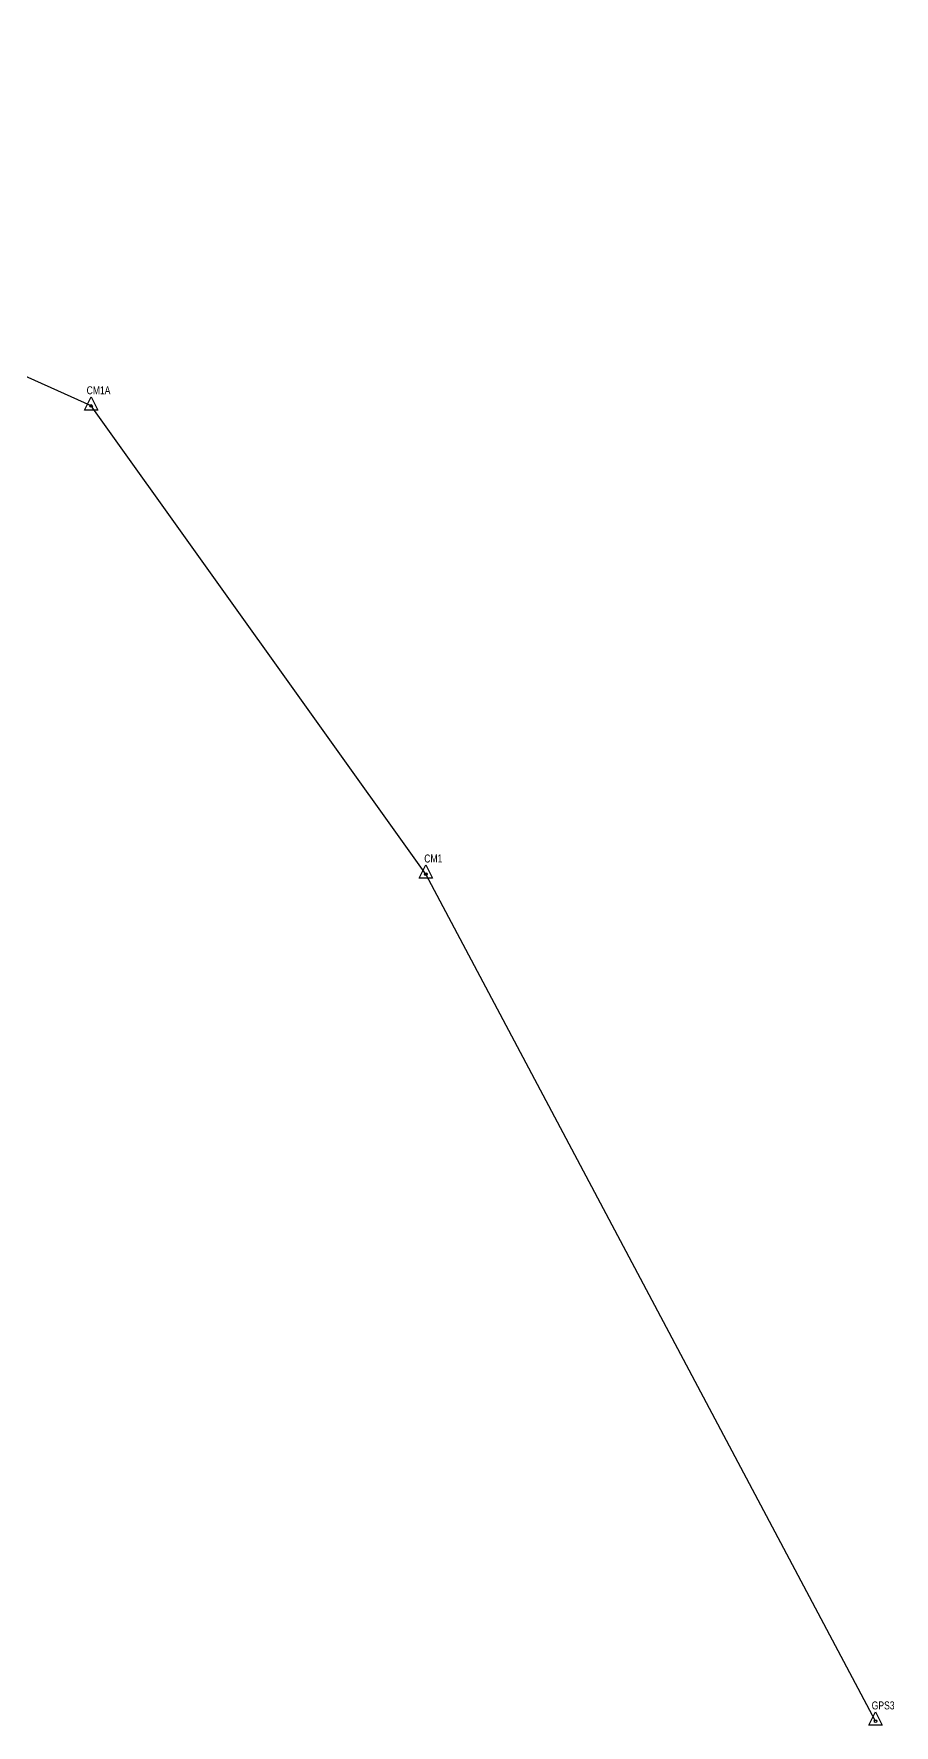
# Model space of a CAD drawing. Header units: millimetres. Extents: x 501029 to 503193, y 1805862 to 1807132.
# Drawn here: x 502419 to 502741, y 1805862 to 1806496 of the extents above; entities that cross this region are included whole.
import ezdxf
from ezdxf.enums import TextEntityAlignment as Align

# ---------------------------------------------------------------- set-up
doc = ezdxf.new("R2010")
doc.units = ezdxf.units.MM
doc.header["$LTSCALE"] = 12
doc.header["$MEASUREMENT"] = 0
doc.layers.get('0').update_dxf_attribs({"linetype": 'CONTINUOUS'})
doc.layers.add('3', color=7, linetype='CONTINUOUS')
doc.layers.add('BOREHOLE', color=7, linetype='CONTINUOUS')
doc.styles.add('TXT3', font='vn_vni.shx', dxfattribs={"width": 0.8})

# ---------------------------------------------------------------- blocks, each defined once
blk = doc.blocks.new('PVI - Metric')
at = {"color": 0, "linetype": 'ByBlock', "lineweight": -2}
blk.add_lwpolyline([(-2.5, -1.53), (0, 3.47), (2.5, -1.53)], close=True, dxfattribs=at)
blk.add_circle((0, 0), 0.5, dxfattribs=at)

msp = doc.modelspace()

# ---------------------------------------------------------------- linework, layer by layer
at = {"layer": '3', "color": 1, "linetype": 'Continuous', "flags": 128}
msp.add_lwpolyline([(502734.47, 1805863.4), (502565.85, 1806180.86), (502440.38, 1806356.36), (502262.27, 1806436.52), (502063.94, 1806567.98), (501955.64, 1806637.83), (501772.78, 1806767.94), (501708.22, 1807014.78), (501705.57, 1807125.56)], dxfattribs=at)

# ---------------------------------------------------------------- block references
for p in [(502440.38, 1806356.36), (502565.85, 1806180.86), (502734.47, 1805863.4)]:
    msp.add_blockref('PVI - Metric', p)

# ---------------------------------------------------------------- texts
at = {"layer": 'BOREHOLE', "linetype": 'Continuous', "style": 'TXT3', "width": 0.8}
for s, p in [('CM1A', (502443.19, 1806360.74, -8.77)), ('CM1', (502568.67, 1806185.24, -8.77)), ('GPS3', (502737.28, 1805867.78, -8.77))]:
    msp.add_text(s, height=3, dxfattribs=at).set_placement(p, align=Align.CENTER)

doc.saveas('drawing.dxf')
